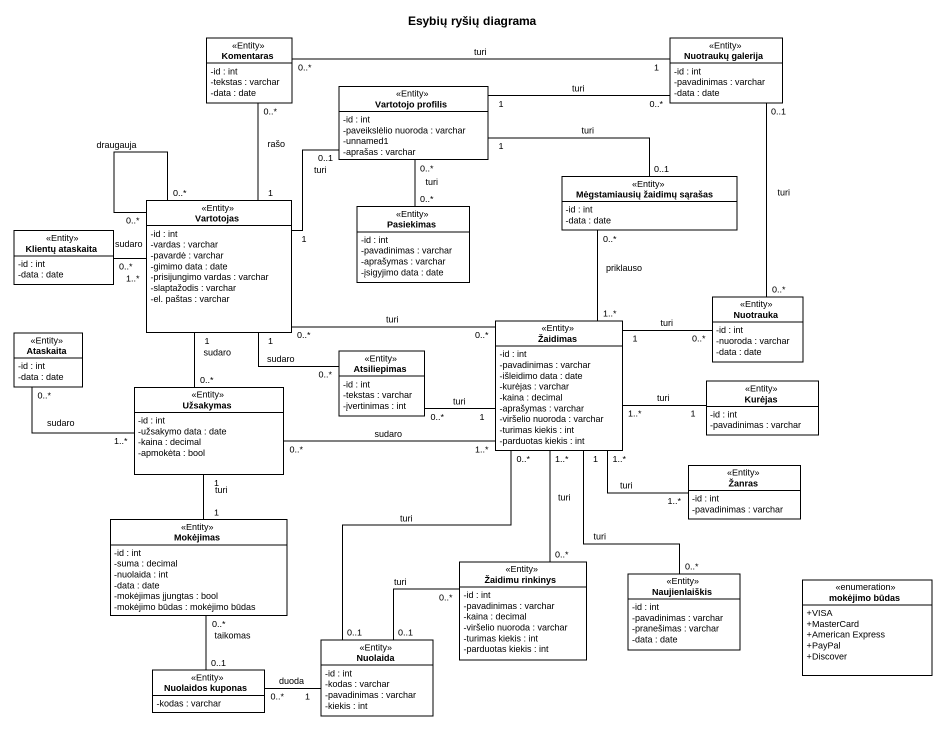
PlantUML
@startuml
title Esybių ryšių diagrama
hide circle
hide empty members
skinparam classAttributeIconSize 0
class Komentaras <<Entity>> {
  -id : int
  -tekstas : varchar
  -data : date
}
class "Nuotraukų galerija" as Nuotraukų_galerija <<Entity>> {
  -id : int
  -pavadinimas : varchar
  -data : date
}
class "Vartotojo profilis" as Vartotojo_profilis <<Entity>> {
  -id : int
  -paveikslėlio nuoroda : varchar
  -unnamed1
  -aprašas : varchar
}
class Vartotojas <<Entity>> {
  -id : int
  -vardas : varchar
  -pavardė : varchar
  -gimimo data : date
  -prisijungimo vardas : varchar
  -slaptažodis : varchar
  -el. paštas : varchar
}
class "Mėgstamiausių žaidimų sąrašas" as Mėgstamiausių_žaidimų <<Entity>> {
  -id : int
  -data : date
}
class "Klientų ataskaita" as Klientų_ataskaita <<Entity>> {
  -id : int
  -data : date
}
class Pasiekimas <<Entity>> {
  -id : int
  -pavadinimas : varchar
  -aprašymas : varchar
  -įsigyjimo data : date
}
class Nuotrauka <<Entity>> {
  -id : int
  -nuoroda : varchar
  -data : date
}
class Ataskaita <<Entity>> {
  -id : int
  -data : date
}
class Atsiliepimas <<Entity>> {
  -id : int
  -tekstas : varchar
  -įvertinimas : int
}
class Žaidimas <<Entity>> {
  -id : int
  -pavadinimas : varchar
  -išleidimo data : date
  -kurėjas : varchar
  -kaina : decimal
  -aprašymas : varchar
  -viršelio nuoroda : varchar
  -turimas kiekis : int
  -parduotas kiekis : int
}
class Užsakymas <<Entity>> {
  -id : int
  -užsakymo data : date
  -kaina : decimal
  -apmokėta : bool
}
class Kurėjas <<Entity>> {
  -id : int
  -pavadinimas : varchar
}
class Žanras <<Entity>> {
  -id : int
  -pavadinimas : varchar
}
class Mokėjimas <<Entity>> {
  -id : int
  -suma : decimal
  -nuolaida : int
  -data : date
  -mokėjimas įjungtas : bool
  -mokėjimo būdas : mokėjimo būdas
}
class "Žaidimu rinkinys" as Žaidimu_rinkinys <<Entity>> {
  -id : int
  -pavadinimas : varchar
  -kaina : decimal
  -viršelio nuoroda : varchar
  -turimas kiekis : int
  -parduotas kiekis : int
}
class Naujienlaiškis <<Entity>> {
  -id : int
  -pavadinimas : varchar
  -pranešimas : varchar
  -data : date
}
enum "mokėjimo būdas" as mokėjimo_būdas {
  +VISA
  +MasterCard
  +American Express
  +PayPal
  +Discover
}
class Nuolaida <<Entity>> {
  -id : int
  -kodas : varchar
  -pavadinimas : varchar
  -kiekis : int
}
class "Nuolaidos kuponas" as Nuolaidos_kuponas <<Entity>> {
  -kodas : varchar
}
Nuotraukų_galerija "1" -left- "0..*" Komentaras : turi
Nuotraukų_galerija "0..1" -- "0..*" Nuotrauka : turi
Vartotojo_profilis "1" -right- "0..*" Nuotraukų_galerija : turi
Vartotojo_profilis "1" -right- "0..1" Mėgstamiausių_žaidimų : turi
Vartotojo_profilis "0..*" -- "0..*" Pasiekimas : turi
Vartotojas "1" -up- "0..*" Komentaras : rašo
Vartotojas "1" -up- "0..1" Vartotojo_profilis : turi
Vartotojas "0..*" -- "0..*" Vartotojas : draugauja
Vartotojas "1" -- "0..*" Atsiliepimas : sudaro
Vartotojas "0..*" -right- "0..*" Žaidimas : turi
Vartotojas "1" -- "0..*" Užsakymas : sudaro
Klientų_ataskaita "0..*" -right- "1..*" Vartotojas : sudaro
Ataskaita "0..*" -right- "1..*" Užsakymas : sudaro
Žaidimas "1..*" -up- "0..*" Mėgstamiausių_žaidimų : priklauso
Žaidimas "1" -right- "0..*" Nuotrauka : turi
Žaidimas "1" -left- "0..*" Atsiliepimas : turi
Žaidimas "1..*" -left- "0..*" Užsakymas : sudaro
Žaidimas "1..*" -right- "1" Kurėjas : turi
Žaidimas "1..*" -right- "1..*" Žanras : turi
Žaidimas "1..*" -- "0..*" Žaidimu_rinkinys : turi
Žaidimas "1" -- "0..*" Naujienlaiškis : turi
Žaidimas "0..*" -- "0..1" Nuolaida : turi
Mokėjimas "1" -up- "1" Užsakymas : turi
Žaidimu_rinkinys "0..*" -left- "0..1" Nuolaida : turi
Nuolaidos_kuponas "0..1" -up- "0..*" Mokėjimas : taikomas
Nuolaidos_kuponas "0..*" -right- "1" Nuolaida : duoda
@enduml
